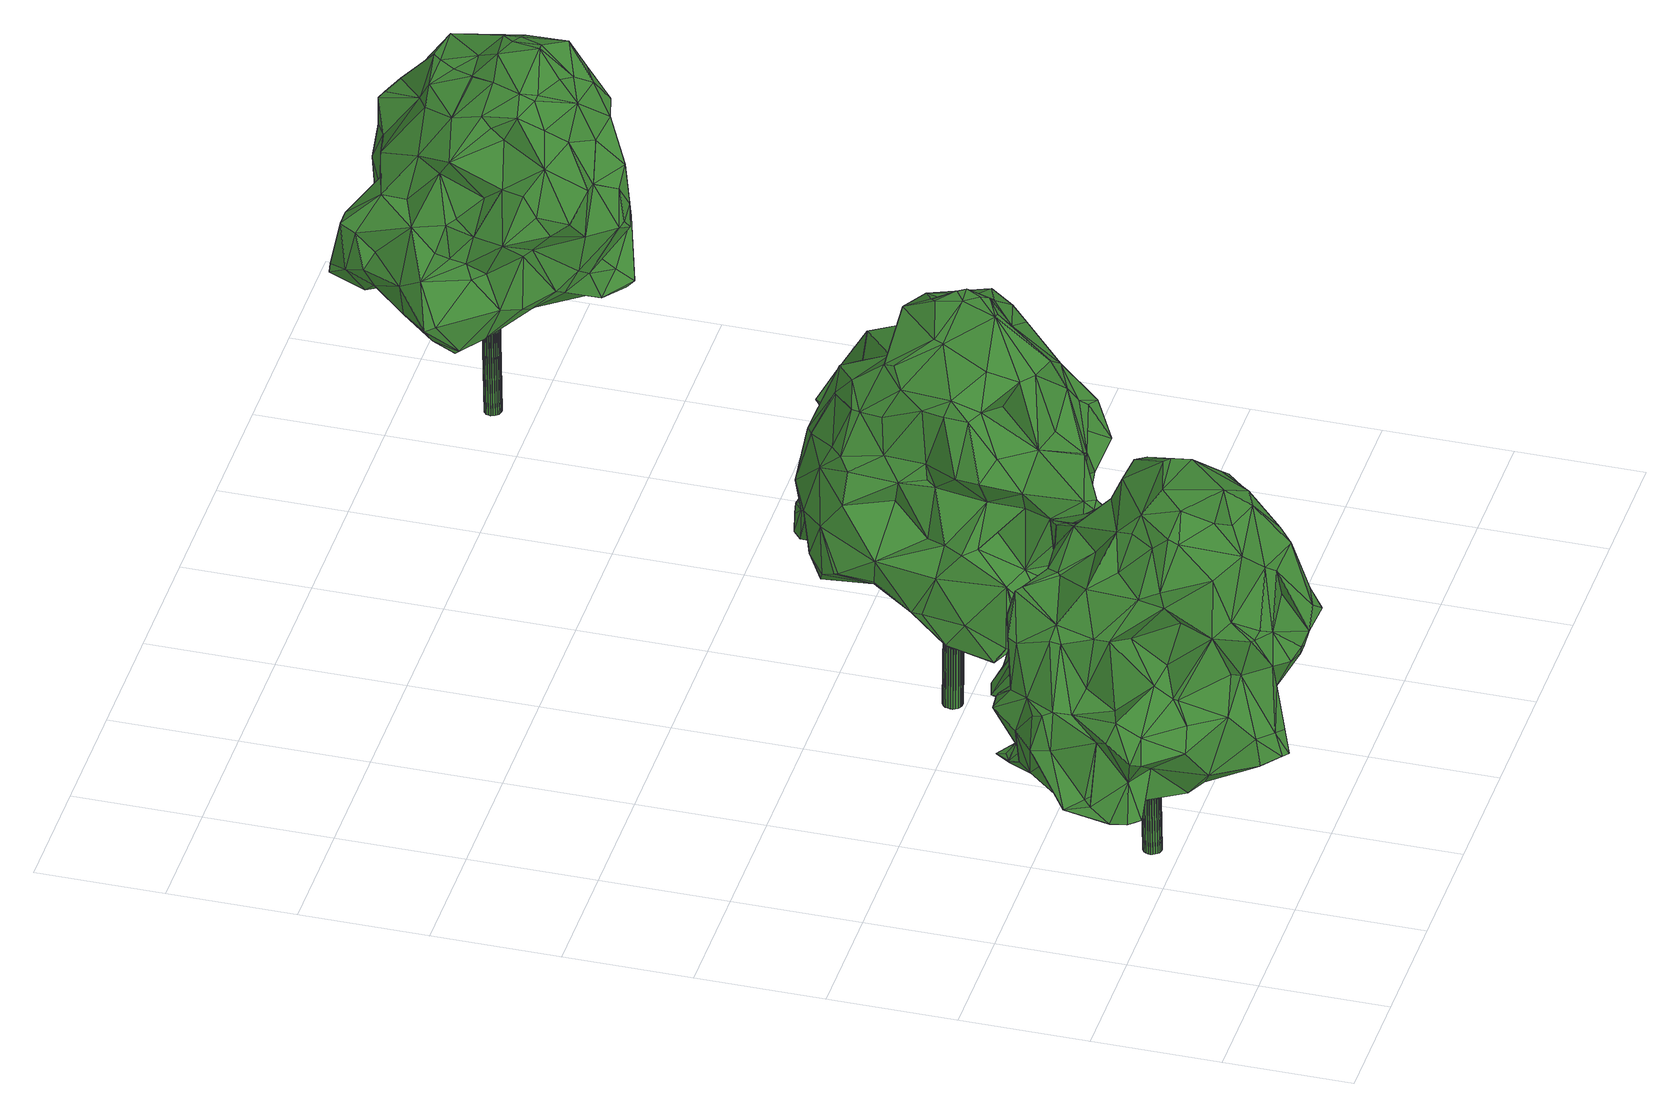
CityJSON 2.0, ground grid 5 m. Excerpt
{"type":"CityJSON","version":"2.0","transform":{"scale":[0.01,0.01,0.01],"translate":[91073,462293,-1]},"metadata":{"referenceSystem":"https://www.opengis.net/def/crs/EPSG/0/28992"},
"CityObjects":{
"tree1":{"type":"SolitaryVegetationObject","attributes":{"gtid":135,"crown_width_m":11.99,"crown_median_z":8.88,"trunk_H_m":8.86,"trunk_DBH_m":0.708,"trunk_radius_m":0.354,"trunk_base_height_m":0.02,"original_gtid":"139"},"geometry":[{"type":"Solid","lod":"3","boundaries":[[[[0,1,2]],[[0,2,3]],[[4,5,6]],[[7,8,9]],[[10,11,9]],[[12,13,14]],[[15,16,17]],[[18,19,20]],[[21,4,22]],[[23,24,25]],[[23,25,26]],[[27,0,28]],[[29,30,31]],[[7,9,11]],[[26,32,23]],[[33,34,35]],[[36,37,38]],[[36,38,17]],[[12,39,13]],[[40,41,42]],[[43,44,45]],[[46,47,48]],[[49,47,46]],[[50,51,52]],[[53,54,55]],[[56,57,58]],[[8,7,59]],[[60,61,62]],[[63,64,26]],[[32,26,64]],[[32,64,31]],[[65,66,67]],[[68,66,65]],[[69,37,41]],[[27,70,1]],[[0,27,1]],[[71,54,72]],[[73,74,75]],[[76,77,78]],[[79,80,81]],[[82,80,79]],[[56,83,84]],[[85,86,87]],[[85,88,86]],[[89,90,91]],[[56,84,92]],[[92,84,93]],[[7,11,10]],[[94,95,24]],[[96,71,97]],[[98,99,100]],[[98,100,101]],[[3,102,0]],[[103,104,105]],[[106,91,107]],[[108,109,110]],[[111,53,99]],[[112,22,6]],[[107,113,106]],[[9,8,114]],[[115,116,117]],[[32,31,30]],[[32,30,23]],[[118,33,119]],[[120,121,0]],[[53,111,54]],[[117,122,123]],[[124,123,122]],[[125,126,127]],[[128,129,130]],[[45,19,18]],[[55,131,132]],[[133,55,132]],[[52,51,134]],[[135,136,63]],[[137,138,139]],[[137,139,56]],[[114,8,140]],[[141,83,56]],[[56,58,141]],[[120,112,6]],[[121,120,6]],[[142,119,143]],[[42,37,36]],[[81,142,143]],[[75,144,145]],[[88,146,93]],[[147,148,149]],[[24,95,25]],[[150,151,152]],[[54,111,99]],[[153,154,155]],[[124,156,123]],[[117,123,156]],[[42,36,40]],[[75,157,73]],[[158,159,160]],[[161,162,79]],[[119,142,118]],[[163,61,60]],[[164,165,166]],[[167,134,40]],[[75,145,157]],[[168,169,170]],[[171,69,50]],[[114,172,173]],[[147,95,174]],[[112,175,176]],[[23,144,24]],[[177,103,178]],[[9,114,173]],[[119,33,35]],[[179,162,180]],[[127,131,125]],[[181,24,144]],[[74,182,183]],[[184,185,186]],[[42,41,37]],[[115,187,116]],[[84,83,188]],[[189,39,190]],[[3,2,191]],[[192,174,94]],[[147,193,194]],[[174,193,147]],[[82,195,167]],[[174,95,94]],[[196,197,198]],[[199,196,198]],[[200,201,202]],[[15,17,203]],[[179,79,162]],[[204,100,99]],[[205,100,204]],[[167,206,82]],[[152,194,44]],[[149,95,147]],[[207,89,101]],[[43,208,44]],[[37,109,38]],[[96,92,209]],[[210,211,212]],[[210,212,168]],[[24,213,94]],[[181,213,24]],[[110,214,215]],[[14,216,164]],[[14,13,216]],[[217,192,212]],[[99,72,54]],[[71,72,97]],[[218,98,101]],[[219,156,220]],[[52,171,50]],[[149,25,95]],[[21,184,4]],[[140,221,114]],[[114,221,172]],[[128,222,223]],[[224,223,222]],[[132,225,226]],[[5,226,225]],[[227,228,229]],[[227,229,230]],[[211,217,212]],[[228,227,5]],[[56,92,137]],[[231,232,109]],[[156,185,220]],[[218,89,233]],[[97,72,234]],[[45,18,43]],[[43,18,235]],[[236,121,237]],[[160,136,238]],[[56,139,57]],[[239,104,177]],[[194,240,44]],[[167,241,242]],[[74,213,181]],[[52,134,242]],[[150,148,147]],[[150,243,148]],[[49,30,244]],[[94,183,192]],[[29,244,30]],[[120,187,112]],[[230,229,245]],[[246,247,243]],[[214,110,86]],[[214,86,88]],[[12,248,241]],[[30,145,144]],[[30,144,23]],[[115,249,187]],[[143,250,81]],[[235,178,66]],[[44,240,251]],[[170,182,232]],[[231,109,69]],[[207,185,156]],[[209,92,146]],[[219,220,252]],[[51,41,40]],[[152,223,150]],[[16,80,17]],[[49,145,30]],[[220,253,252]],[[141,118,83]],[[185,254,255]],[[143,79,250]],[[27,196,70]],[[127,132,131]],[[54,71,153]],[[16,188,83]],[[51,50,41]],[[69,41,50]],[[256,126,125]],[[103,177,104]],[[257,155,125]],[[153,155,257]],[[183,168,212]],[[89,156,124]],[[89,207,156]],[[210,168,211]],[[169,183,182]],[[219,252,175]],[[245,229,228]],[[124,201,200]],[[93,188,15]],[[33,118,141]],[[258,259,201]],[[224,260,163]],[[61,163,260]],[[258,124,180]],[[258,201,124]],[[165,164,191]],[[67,165,191]],[[85,87,261]],[[223,243,150]],[[71,154,153]],[[227,236,237]],[[12,241,262]],[[239,263,264]],[[232,110,109]],[[40,36,206]],[[206,36,82]],[[17,80,36]],[[67,166,165]],[[68,65,129]],[[82,79,195]],[[4,186,132]],[[177,20,265]],[[22,4,6]],[[241,195,262]],[[79,81,250]],[[266,267,263]],[[194,193,240]],[[183,169,168]],[[192,240,193]],[[267,266,211]],[[125,268,29]],[[155,268,125]],[[251,217,211]],[[101,89,218]],[[269,270,259]],[[259,270,271]],[[215,214,203]],[[143,119,79]],[[140,272,273]],[[93,84,188]],[[39,262,190]],[[190,262,179]],[[195,179,262]],[[44,274,45]],[[103,166,67]],[[75,74,181]],[[94,74,183]],[[275,189,122]],[[39,189,275]],[[39,275,122]],[[168,170,231]],[[87,86,110]],[[239,265,274]],[[239,177,265]],[[239,251,211]],[[239,211,266]],[[197,236,227]],[[52,242,104]],[[39,216,13]],[[93,146,92]],[[77,164,166]],[[71,48,154]],[[157,145,49]],[[157,49,46]],[[157,261,73]],[[192,193,174]],[[197,227,173]],[[10,132,7]],[[7,132,127]],[[198,173,276]],[[172,276,173]],[[173,227,9]],[[10,9,227]],[[8,59,140]],[[152,68,223]],[[129,128,68]],[[223,68,128]],[[267,277,263]],[[168,267,211]],[[278,164,76]],[[61,260,135]],[[63,61,135]],[[161,79,119]],[[149,148,60]],[[175,112,187]],[[249,175,187]],[[131,55,257]],[[110,73,261]],[[217,251,240]],[[217,240,192]],[[199,198,279]],[[199,279,196]],[[87,110,261]],[[70,279,1]],[[196,279,70]],[[183,212,192]],[[142,83,118]],[[256,159,158]],[[280,96,209]],[[281,280,209]],[[74,73,182]],[[179,195,79]],[[46,48,280]],[[46,280,281]],[[130,279,198]],[[85,261,281]],[[167,40,206]],[[92,96,137]],[[96,97,137]],[[96,280,71]],[[48,71,280]],[[218,233,98]],[[282,136,159]],[[64,136,282]],[[238,136,135]],[[45,274,19]],[[127,126,7]],[[158,7,126]],[[161,119,283]],[[239,274,251]],[[251,274,44]],[[31,282,29]],[[125,29,282]],[[31,64,282]],[[158,160,59]],[[37,69,109]],[[175,249,219]],[[163,247,224]],[[224,247,246]],[[152,151,194]],[[220,185,184]],[[253,220,184]],[[207,254,185]],[[207,101,254]],[[234,98,233]],[[259,271,202]],[[284,202,271]],[[4,184,186]],[[284,271,233]],[[0,102,120]],[[159,136,160]],[[233,271,234]],[[58,57,141]],[[124,200,90]],[[89,106,285]],[[48,268,154]],[[155,154,268]],[[29,268,48]],[[256,125,282]],[[234,271,286]],[[226,5,4]],[[132,226,4]],[[25,62,26]],[[10,227,287]],[[264,263,277]],[[231,170,232]],[[72,98,234]],[[157,46,261]],[[122,288,39]],[[122,117,288]],[[106,89,91]],[[116,120,102]],[[89,124,90]],[[108,38,109]],[[244,29,47]],[[104,264,52]],[[128,130,222]],[[55,205,53]],[[137,97,234]],[[137,234,138]],[[278,14,164]],[[133,205,55]],[[255,205,133]],[[124,289,180]],[[104,239,264]],[[254,205,255]],[[76,78,290]],[[78,77,103]],[[281,261,46]],[[51,40,134]],[[54,153,55]],[[257,55,153]],[[257,125,131]],[[6,237,121]],[[216,291,164]],[[117,291,216]],[[243,247,148]],[[15,214,88]],[[203,214,15]],[[267,168,277]],[[231,277,168]],[[222,130,276]],[[222,276,172]],[[107,91,90]],[[5,227,237]],[[5,237,6]],[[221,222,172]],[[135,272,160]],[[160,238,135]],[[266,263,239]],[[248,105,104]],[[278,248,14]],[[242,248,104]],[[219,249,115]],[[68,152,208]],[[116,187,120]],[[152,44,208]],[[88,93,15]],[[270,139,138]],[[81,80,83]],[[190,179,180]],[[16,15,188]],[[205,99,53]],[[205,204,99]],[[12,262,39]],[[164,77,76]],[[112,176,22]],[[16,83,80]],[[81,83,142]],[[19,265,20]],[[14,248,12]],[[234,286,138]],[[138,286,270]],[[231,264,277]],[[69,264,231]],[[171,264,69]],[[52,264,171]],[[270,286,271]],[[245,228,225]],[[107,90,200]],[[252,253,176]],[[252,176,175]],[[235,208,43]],[[68,208,235]],[[33,139,270]],[[22,176,21]],[[292,260,224]],[[132,230,245]],[[130,129,279]],[[150,147,194]],[[150,194,151]],[[77,166,103]],[[242,241,248]],[[282,159,256]],[[65,279,129]],[[65,1,279]],[[1,65,2]],[[181,144,75]],[[191,164,291]],[[289,124,122]],[[122,189,289]],[[48,47,29]],[[19,274,265]],[[35,283,119]],[[161,283,35]],[[241,167,195]],[[232,182,110]],[[73,110,182]],[[169,182,170]],[[281,209,146]],[[10,287,132]],[[17,38,203]],[[36,80,82]],[[281,146,88]],[[59,272,140]],[[160,272,59]],[[116,291,117]],[[102,291,116]],[[191,291,3]],[[102,3,291]],[[272,135,292]],[[198,276,130]],[[99,98,72]],[[0,121,28]],[[236,28,121]],[[196,27,197]],[[197,28,236]],[[27,28,197]],[[198,197,173]],[[178,18,20]],[[235,18,178]],[[20,177,178]],[[103,67,178]],[[270,34,33]],[[65,293,2]],[[156,115,117]],[[219,115,156]],[[189,180,289]],[[178,67,66]],[[235,66,68]],[[107,200,113]],[[228,5,225]],[[108,110,215]],[[259,202,201]],[[284,113,202]],[[113,200,202]],[[233,89,284]],[[215,38,108]],[[215,203,38]],[[285,106,113]],[[132,245,225]],[[244,47,49]],[[285,113,89]],[[89,113,284]],[[255,186,185]],[[269,259,34]],[[269,34,270]],[[139,33,57]],[[272,292,273]],[[258,34,259]],[[35,34,258]],[[133,132,186]],[[255,133,186]],[[26,62,63]],[[61,63,62]],[[25,149,62]],[[60,62,149]],[[148,247,60]],[[163,60,247]],[[76,290,278]],[[59,7,158]],[[205,254,100]],[[101,100,254]],[[189,190,180]],[[67,191,293]],[[67,293,65]],[[224,222,221]],[[132,287,230]],[[230,287,227]],[[167,242,134]],[[256,158,126]],[[64,63,136]],[[103,105,290]],[[290,78,103]],[[278,105,248]],[[290,105,278]],[[74,94,213]],[[39,288,216]],[[117,216,288]],[[184,176,253]],[[21,176,184]],[[85,281,88]],[[246,243,223]],[[223,224,246]],[[260,292,135]],[[258,161,35]],[[140,273,221]],[[180,162,258]],[[161,258,162]],[[292,224,273]],[[224,221,273]],[[2,293,191]],[[141,57,33]],[[294,295,296]],[[294,296,297]],[[297,296,298]],[[297,298,299]],[[296,295,300]],[[296,300,298]],[[298,300,301]],[[298,301,299]],[[300,295,302]],[[300,302,301]],[[301,302,303]],[[301,303,299]],[[302,295,304]],[[302,304,303]],[[303,304,305]],[[303,305,299]],[[304,295,306]],[[304,306,305]],[[305,306,307]],[[305,307,299]],[[306,295,308]],[[306,308,307]],[[307,308,309]],[[307,309,299]],[[308,295,310]],[[308,310,309]],[[309,310,311]],[[309,311,299]],[[310,295,312]],[[310,312,311]],[[311,312,313]],[[311,313,299]],[[312,295,314]],[[312,314,313]],[[313,314,315]],[[313,315,299]],[[314,295,316]],[[314,316,315]],[[315,316,317]],[[315,317,299]],[[316,295,318]],[[316,318,317]],[[317,318,319]],[[317,319,299]],[[318,295,320]],[[318,320,319]],[[319,320,321]],[[319,321,299]],[[320,295,322]],[[320,322,321]],[[321,322,323]],[[321,323,299]],[[322,295,324]],[[322,324,323]],[[323,324,325]],[[323,325,299]],[[324,295,326]],[[324,326,325]],[[325,326,327]],[[325,327,299]],[[326,295,328]],[[326,328,327]],[[327,328,329]],[[327,329,299]],[[328,295,330]],[[328,330,329]],[[329,330,331]],[[329,331,299]],[[330,295,332]],[[330,332,331]],[[331,332,333]],[[331,333,299]],[[332,295,334]],[[332,334,333]],[[333,334,335]],[[333,335,299]],[[334,295,336]],[[334,336,335]],[[335,336,337]],[[335,337,299]],[[336,295,338]],[[336,338,337]],[[337,338,339]],[[337,339,299]],[[338,295,340]],[[338,340,339]],[[339,340,341]],[[339,341,299]],[[340,295,342]],[[340,342,341]],[[341,342,343]],[[341,343,299]],[[342,295,294]],[[342,294,343]],[[343,294,297]],[[343,297,299]]]]}]},
"tree2":{"type":"SolitaryVegetationObject","attributes":{"gtid":136,"crown_width_m":12.19,"crown_median_z":9.59,"trunk_H_m":9.62,"trunk_DBH_m":0.764,"trunk_radius_m":0.382,"trunk_base_height_m":-0.03,"original_gtid":"140"},"geometry":[{"type":"Solid","lod":"3","boundaries":[[[[344,345,346]],[[347,348,349]],[[350,351,352]],[[353,354,355]],[[356,354,353]],[[357,358,359]],[[360,361,362]],[[363,364,365]],[[366,367,368]],[[358,369,370]],[[371,372,373]],[[374,375,376]],[[377,378,379]],[[380,379,378]],[[381,382,383]],[[384,385,386]],[[344,387,388]],[[344,389,387]],[[390,391,375]],[[392,393,394]],[[395,393,392]],[[396,397,398]],[[399,347,400]],[[401,402,403]],[[404,405,406]],[[407,359,408]],[[407,357,359]],[[409,410,408]],[[411,359,412]],[[413,404,414]],[[415,414,404]],[[416,417,386]],[[418,419,420]],[[418,420,421]],[[422,423,424]],[[425,360,426]],[[359,411,408]],[[427,428,429]],[[426,360,362]],[[427,430,428]],[[431,370,371]],[[384,386,417]],[[432,376,433]],[[434,435,436]],[[408,411,409]],[[363,437,438]],[[439,440,441]],[[439,442,440]],[[390,344,388]],[[374,376,432]],[[443,444,445]],[[413,405,404]],[[446,436,447]],[[446,447,448]],[[425,381,383]],[[449,450,451]],[[392,452,384]],[[453,454,455]],[[348,403,456]],[[457,454,458]],[[459,460,435]],[[405,413,461]],[[462,463,464]],[[465,466,467]],[[362,465,467]],[[401,403,348]],[[399,468,347]],[[347,349,400]],[[469,418,421]],[[470,435,460]],[[471,443,445]],[[471,445,442]],[[454,431,458]],[[358,357,369]],[[472,473,474]],[[475,435,476]],[[477,405,461]],[[368,478,479]],[[480,481,482]],[[483,398,397]],[[484,485,440]],[[415,486,414]],[[437,487,488]],[[346,389,344]],[[364,489,490]],[[364,490,491]],[[371,406,431]],[[407,408,410]],[[492,493,494]],[[402,401,495]],[[456,349,348]],[[376,388,387]],[[496,388,376]],[[497,479,450]],[[383,498,360]],[[357,407,368]],[[499,500,460]],[[394,452,392]],[[361,501,502]],[[503,504,351]],[[505,425,426]],[[383,360,425]],[[475,429,506]],[[423,507,508]],[[492,509,486]],[[437,488,380]],[[387,510,376]],[[479,478,451]],[[426,362,467]],[[509,414,486]],[[428,506,429]],[[473,389,356]],[[445,484,442]],[[367,511,512]],[[366,511,367]],[[513,514,515]],[[516,515,514]],[[517,512,511]],[[517,518,512]],[[519,520,521]],[[519,421,520]],[[507,470,500]],[[470,460,500]],[[503,522,523]],[[503,523,460]],[[460,523,499]],[[401,366,495]],[[384,452,385]],[[348,524,401]],[[393,401,394]],[[521,516,519]],[[525,382,381]],[[413,414,483]],[[480,505,481]],[[491,526,487]],[[362,488,487]],[[361,488,362]],[[449,527,450]],[[452,364,363]],[[454,457,455]],[[528,529,465]],[[530,531,448]],[[386,378,416]],[[379,380,502]],[[501,520,532]],[[510,533,534]],[[400,535,399]],[[468,348,347]],[[509,492,536]],[[372,371,370]],[[402,456,403]],[[469,537,418]],[[538,431,454]],[[528,465,539]],[[393,517,511]],[[350,522,351]],[[351,522,503]],[[519,540,541]],[[525,513,521]],[[439,345,471]],[[360,498,542]],[[376,391,496]],[[375,391,376]],[[463,543,464]],[[475,459,435]],[[390,388,391]],[[496,391,388]],[[517,430,544]],[[360,501,361]],[[542,501,360]],[[373,404,406]],[[371,373,406]],[[475,434,545]],[[475,476,434]],[[475,545,429]],[[504,546,547]],[[430,427,544]],[[359,358,548]],[[368,407,549]],[[410,549,407]],[[480,550,551]],[[375,374,552]],[[553,547,475]],[[504,547,553]],[[554,474,353]],[[387,389,473]],[[535,555,399]],[[455,457,556]],[[557,556,457]],[[461,413,483]],[[370,493,372]],[[489,524,468]],[[364,524,489]],[[383,382,498]],[[395,517,393]],[[348,468,524]],[[394,401,524]],[[394,524,452]],[[364,452,524]],[[558,559,457]],[[425,560,381]],[[396,448,531]],[[501,379,502]],[[421,420,520]],[[553,475,506]],[[553,506,430]],[[561,514,513]],[[561,562,514]],[[375,563,390]],[[395,392,517]],[[392,564,517]],[[402,495,549]],[[366,549,495]],[[462,432,481]],[[499,469,508]],[[565,351,504]],[[505,467,481]],[[481,467,462]],[[344,390,563]],[[566,565,504]],[[428,430,506]],[[420,419,567]],[[527,536,450]],[[510,387,533]],[[466,445,444]],[[359,548,412]],[[458,558,457]],[[494,493,369]],[[370,369,493]],[[431,558,458]],[[472,387,473]],[[538,548,370]],[[412,548,538]],[[562,568,397]],[[507,500,499]],[[373,372,493]],[[541,569,519]],[[404,486,415]],[[510,550,376]],[[497,536,492]],[[405,431,406]],[[405,558,431]],[[467,444,443]],[[355,354,570]],[[356,570,354]],[[571,470,507]],[[475,547,572]],[[442,484,440]],[[382,573,542]],[[567,352,574]],[[522,499,523]],[[522,350,499]],[[554,575,474]],[[528,526,529]],[[514,397,576]],[[562,397,514]],[[507,499,508]],[[482,550,480]],[[461,353,355]],[[445,577,578]],[[559,558,405]],[[392,384,564]],[[567,419,352]],[[350,352,419]],[[452,363,385]],[[579,580,578]],[[466,444,467]],[[381,560,525]],[[361,380,488]],[[361,502,380]],[[370,548,358]],[[492,494,497]],[[520,382,521]],[[455,485,581]],[[346,345,582]],[[442,439,471]],[[479,451,450]],[[545,434,446]],[[434,436,446]],[[483,568,461]],[[503,460,459]],[[566,583,565]],[[416,565,583]],[[584,536,527]],[[517,544,518]],[[554,568,472]],[[367,585,478]],[[574,420,567]],[[416,378,377]],[[586,545,446]],[[586,446,448]],[[546,572,547]],[[378,587,380]],[[584,509,536]],[[437,491,487]],[[544,585,518]],[[585,544,588]],[[538,370,431]],[[432,433,481]],[[505,426,467]],[[589,583,553]],[[367,512,518]],[[471,463,443]],[[590,578,577]],[[561,513,534]],[[374,591,552]],[[366,368,549]],[[561,387,472]],[[570,356,346]],[[592,369,357]],[[453,412,538]],[[453,538,454]],[[589,417,416]],[[564,417,589]],[[396,531,397]],[[402,593,456]],[[352,351,574]],[[397,594,540]],[[397,540,576]],[[594,469,541]],[[532,574,351]],[[595,532,351]],[[494,369,592]],[[382,542,498]],[[532,595,377]],[[447,470,571]],[[416,595,565]],[[532,377,501]],[[377,379,501]],[[595,351,565]],[[376,550,433]],[[482,433,550]],[[410,593,549]],[[402,549,593]],[[582,441,440]],[[463,462,443]],[[464,471,591]],[[464,591,462]],[[482,481,433]],[[467,443,462]],[[364,491,365]],[[493,492,486]],[[493,486,373]],[[471,345,552]],[[491,490,596]],[[491,596,526]],[[561,534,533]],[[445,580,484]],[[484,580,579]],[[578,580,445]],[[375,552,563]],[[449,451,585]],[[478,585,451]],[[559,355,346]],[[521,382,525]],[[471,464,543]],[[463,471,543]],[[450,536,497]],[[517,589,430]],[[461,355,477]],[[472,575,554]],[[483,397,568]],[[554,353,568]],[[356,353,474]],[[356,474,473]],[[513,525,551]],[[595,416,377]],[[480,560,505]],[[425,505,560]],[[419,418,537]],[[483,414,398]],[[509,584,398]],[[448,584,586]],[[527,586,584]],[[497,592,479]],[[542,573,501]],[[520,501,573]],[[357,368,592]],[[479,592,368]],[[597,586,527]],[[597,527,585]],[[597,585,586]],[[472,568,562]],[[561,472,562]],[[355,570,346]],[[353,461,568]],[[398,414,509]],[[535,598,581]],[[581,598,455]],[[453,455,598]],[[599,453,598]],[[599,598,535]],[[581,600,555]],[[581,555,535]],[[588,544,427]],[[579,578,600]],[[579,600,484]],[[589,416,583]],[[430,589,553]],[[517,564,589]],[[601,596,490]],[[601,590,596]],[[497,494,592]],[[382,520,573]],[[586,588,545]],[[585,588,586]],[[527,449,585]],[[455,556,485]],[[367,518,585]],[[393,511,401]],[[401,511,366]],[[432,591,374]],[[471,552,591]],[[530,448,571]],[[489,468,490]],[[399,490,468]],[[601,490,399]],[[422,424,594]],[[448,396,584]],[[398,584,396]],[[432,462,591]],[[590,601,578]],[[600,578,601]],[[417,564,384]],[[470,436,435]],[[530,571,423]],[[507,423,571]],[[476,435,434]],[[487,526,539]],[[487,539,362]],[[600,581,485]],[[600,485,484]],[[590,466,529]],[[362,539,465]],[[521,515,516]],[[513,515,521]],[[516,540,519]],[[448,447,571]],[[588,429,545]],[[588,427,429]],[[363,365,437]],[[559,557,457]],[[582,439,441]],[[453,599,412]],[[412,599,411]],[[563,345,344]],[[409,599,535]],[[411,599,409]],[[535,602,409]],[[603,602,535]],[[349,602,400]],[[603,400,602]],[[456,602,349]],[[593,409,602]],[[593,602,456]],[[445,466,577]],[[590,577,466]],[[465,529,466]],[[504,572,546]],[[534,513,551]],[[534,551,510]],[[520,420,604]],[[574,604,420]],[[525,560,551]],[[510,551,550]],[[409,593,410]],[[566,504,583]],[[583,504,553]],[[603,535,400]],[[422,530,423]],[[520,604,532]],[[531,530,422]],[[397,531,422]],[[532,604,574]],[[480,551,560]],[[528,539,526]],[[459,572,503]],[[459,475,572]],[[423,508,469]],[[582,557,346]],[[559,346,557]],[[346,356,389]],[[575,472,474]],[[541,540,594]],[[397,422,594]],[[516,514,540]],[[514,576,540]],[[596,529,526]],[[596,590,529]],[[378,438,587]],[[594,424,469]],[[423,469,424]],[[385,363,438]],[[385,438,386]],[[399,555,601]],[[378,386,438]],[[587,438,380]],[[437,380,438]],[[600,601,555]],[[404,373,486]],[[447,436,470]],[[559,405,355]],[[477,355,405]],[[561,533,387]],[[541,469,569]],[[440,556,582]],[[519,569,421]],[[421,569,469]],[[504,503,572]],[[367,478,368]],[[485,556,440]],[[552,345,563]],[[582,345,439]],[[557,582,556]],[[437,365,491]],[[499,537,469]],[[350,537,499]],[[419,537,350]],[[605,606,607]],[[605,607,608]],[[608,607,609]],[[608,609,610]],[[607,606,611]],[[607,611,609]],[[609,611,612]],[[609,612,610]],[[611,606,613]],[[611,613,612]],[[612,613,614]],[[612,614,610]],[[613,606,615]],[[613,615,614]],[[614,615,616]],[[614,616,610]],[[615,606,617]],[[615,617,616]],[[616,617,618]],[[616,618,610]],[[617,606,619]],[[617,619,618]],[[618,619,620]],[[618,620,610]],[[619,606,621]],[[619,621,620]],[[620,621,622]],[[620,622,610]],[[621,606,623]],[[621,623,622]],[[622,623,624]],[[622,624,610]],[[623,606,625]],[[623,625,624]],[[624,625,626]],[[624,626,610]],[[625,606,627]],[[625,627,626]],[[626,627,628]],[[626,628,610]],[[627,606,629]],[[627,629,628]],[[628,629,630]],[[628,630,610]],[[629,606,631]],[[629,631,630]],[[630,631,632]],[[630,632,610]],[[631,606,633]],[[631,633,632]],[[632,633,634]],[[632,634,610]],[[633,606,635]],[[633,635,634]],[[634,635,636]],[[634,636,610]],[[635,606,637]],[[635,637,636]],[[636,637,638]],[[636,638,610]],[[637,606,639]],[[637,639,638]],[[638,639,640]],[[638,640,610]],[[639,606,641]],[[639,641,640]],[[640,641,642]],[[640,642,610]],[[641,606,643]],[[641,643,642]],[[642,643,644]],[[642,644,610]],[[643,606,645]],[[643,645,644]],[[644,645,646]],[[644,646,610]],[[645,606,647]],[[645,647,646]],[[646,647,648]],[[646,648,610]],[[647,606,649]],[[647,649,648]],[[648,649,650]],[[648,650,610]],[[649,606,651]],[[649,651,650]],[[650,651,652]],[[650,652,610]],[[651,606,653]],[[651,653,652]],[[652,653,654]],[[652,654,610]],[[653,606,605]],[[653,605,654]],[[654,605,608]],[[654,608,610]]]]}]},
"tree3":{"type":"SolitaryVegetationObject","attributes":{"gtid":137,"crown_width_m":10.87,"crown_median_z":9.66,"trunk_H_m":9.44,"trunk_DBH_m":0.665,"trunk_radius_m":0.332,"trunk_base_height_m":0.22,"original_gtid":"141"},"geometry":[{"type":"Solid","lod":"3","boundaries":[[[[655,656,657]],[[658,659,660]],[[661,662,663]],[[664,665,666]],[[667,668,669]],[[670,671,672]],[[673,674,675]],[[676,677,678]],[[679,680,681]],[[682,683,684]],[[657,685,655]],[[686,687,688]],[[689,690,660]],[[676,678,691]],[[692,693,694]],[[695,696,697]],[[696,698,699]],[[700,697,696]],[[700,696,699]],[[701,702,703]],[[668,704,665]],[[705,706,707]],[[708,709,710]],[[711,712,713]],[[714,693,715]],[[716,717,686]],[[718,719,720]],[[721,688,687]],[[722,723,724]],[[725,726,727]],[[695,698,696]],[[728,698,695]],[[729,662,661]],[[730,679,731]],[[730,731,732]],[[675,674,711]],[[686,688,733]],[[686,733,716]],[[682,726,683]],[[734,735,736]],[[685,737,738]],[[739,740,684]],[[739,741,740]],[[742,743,744]],[[745,746,747]],[[738,739,684]],[[739,738,741]],[[748,749,750]],[[748,721,749]],[[737,741,738]],[[720,719,727]],[[751,752,753]],[[754,755,756]],[[738,684,757]],[[727,679,720]],[[681,758,679]],[[759,688,748]],[[721,748,688]],[[728,760,761]],[[746,761,762]],[[760,762,761]],[[763,764,765]],[[766,767,768]],[[769,744,770]],[[742,744,769]],[[700,771,772]],[[667,704,668]],[[725,717,773]],[[774,751,775]],[[759,774,775]],[[716,773,717]],[[757,776,777]],[[778,779,780]],[[686,717,718]],[[657,781,782]],[[727,682,680]],[[783,754,773]],[[753,784,714]],[[747,785,786]],[[783,787,754]],[[665,669,668]],[[788,789,790]],[[791,792,793]],[[699,782,700]],[[733,688,759]],[[794,795,796]],[[657,737,685]],[[704,666,665]],[[728,761,797]],[[665,798,669]],[[777,799,800]],[[775,751,715]],[[799,777,776]],[[801,732,731]],[[802,803,804]],[[802,804,805]],[[727,719,725]],[[687,730,721]],[[677,721,730]],[[806,664,666]],[[780,807,778]],[[793,808,791]],[[769,809,810]],[[724,811,772]],[[812,784,813]],[[731,679,758]],[[814,815,816]],[[711,795,794]],[[734,758,763]],[[705,707,817]],[[673,817,707]],[[673,675,817]],[[818,819,820]],[[697,700,772]],[[770,821,769]],[[809,769,821]],[[770,805,821]],[[817,821,805]],[[720,822,718]],[[815,823,824]],[[773,754,725]],[[825,784,812]],[[701,703,742]],[[804,826,706]],[[814,823,815]],[[674,673,814]],[[708,710,827]],[[828,709,829]],[[725,754,726]],[[773,716,783]],[[786,785,830]],[[831,659,832]],[[833,709,834]],[[707,814,673]],[[835,706,836]],[[815,837,834]],[[833,834,837]],[[838,836,839]],[[840,837,815]],[[839,841,724]],[[765,764,740]],[[840,842,837]],[[810,752,843]],[[707,823,814]],[[827,710,842]],[[833,842,710]],[[690,658,660]],[[829,658,690]],[[833,837,842]],[[793,844,678]],[[711,674,663]],[[674,814,663]],[[845,846,831]],[[799,776,847]],[[726,799,847]],[[706,835,823]],[[706,823,707]],[[724,723,838]],[[839,724,838]],[[785,819,767]],[[801,808,732]],[[728,695,811]],[[728,811,760]],[[835,824,823]],[[690,828,829]],[[848,849,850]],[[842,840,851]],[[700,782,781]],[[806,703,664]],[[852,666,704]],[[782,848,853]],[[743,854,855]],[[806,854,743]],[[856,854,806]],[[830,854,790]],[[856,790,854]],[[682,727,726]],[[746,745,850]],[[857,850,745]],[[717,725,719]],[[717,719,718]],[[858,670,859]],[[763,758,764]],[[681,764,758]],[[748,669,860]],[[748,860,774]],[[796,795,825]],[[784,694,693]],[[814,816,663]],[[781,656,771]],[[657,656,781]],[[784,693,714]],[[762,841,861]],[[722,772,827]],[[839,861,841]],[[861,818,762]],[[856,788,790]],[[861,862,818]],[[862,768,818]],[[815,863,840]],[[864,865,853]],[[853,657,782]],[[727,680,679]],[[669,750,667]],[[671,655,672]],[[865,736,853]],[[852,678,844]],[[671,656,655]],[[829,858,658]],[[866,736,865]],[[756,799,754]],[[827,772,671]],[[757,867,738]],[[776,757,684]],[[867,868,738]],[[776,684,683]],[[775,692,869]],[[868,655,685]],[[671,670,827]],[[708,827,670]],[[850,849,698]],[[722,724,772]],[[702,701,779]],[[786,830,790]],[[765,870,657]],[[738,868,685]],[[857,866,871]],[[843,752,779]],[[692,845,787]],[[872,732,808]],[[806,788,856]],[[789,788,806]],[[813,810,809]],[[771,873,671]],[[671,772,771]],[[782,849,848]],[[699,849,782]],[[753,714,751]],[[874,826,803]],[[804,803,826]],[[704,691,852]],[[871,866,865]],[[733,869,716]],[[812,813,809]],[[868,867,672]],[[805,770,802]],[[741,737,870]],[[741,870,740]],[[870,765,740]],[[875,876,660]],[[799,832,659]],[[687,679,730]],[[877,846,845]],[[660,846,877]],[[658,858,777]],[[692,715,693]],[[775,715,692]],[[831,832,845]],[[825,876,875]],[[753,813,784]],[[867,757,777]],[[694,877,692]],[[878,879,828]],[[746,797,761]],[[877,845,692]],[[703,743,742]],[[858,829,709]],[[791,866,857]],[[765,657,853]],[[847,776,683]],[[847,683,726]],[[748,750,669]],[[880,771,656]],[[657,870,737]],[[836,838,835]],[[835,723,824]],[[803,802,855]],[[838,723,835]],[[697,772,811]],[[697,811,695]],[[875,660,877]],[[801,731,758]],[[663,795,711]],[[860,798,881]],[[702,779,778]],[[740,680,682]],[[765,882,734]],[[749,691,750]],[[774,759,748]],[[854,883,855]],[[754,799,726]],[[722,827,851]],[[855,883,874]],[[855,874,803]],[[670,858,709]],[[670,709,708]],[[884,716,869]],[[884,869,692]],[[691,678,852]],[[878,828,661]],[[884,692,787]],[[884,787,783]],[[784,877,694]],[[866,808,885]],[[789,806,666]],[[734,736,758]],[[743,703,806]],[[849,699,698]],[[853,848,864]],[[740,682,684]],[[784,875,877]],[[771,700,781]],[[775,869,759]],[[733,759,869]],[[690,661,828]],[[690,729,661]],[[866,801,736]],[[747,820,785]],[[801,866,885]],[[846,659,831]],[[846,660,659]],[[723,722,840]],[[735,853,736]],[[868,672,655]],[[774,860,780]],[[780,860,807]],[[813,752,810]],[[753,752,813]],[[815,879,816]],[[815,834,879]],[[882,735,734]],[[672,867,859]],[[764,681,680]],[[764,680,740]],[[734,763,765]],[[774,780,751]],[[714,715,751]],[[860,881,807]],[[777,858,859]],[[777,859,867]],[[702,664,703]],[[793,792,844]],[[666,852,844]],[[666,844,789]],[[789,792,790]],[[850,857,871]],[[865,864,871]],[[848,850,871]],[[848,871,864]],[[794,712,711]],[[861,839,862]],[[836,862,839]],[[766,862,836]],[[862,766,768]],[[760,724,841]],[[809,712,794]],[[807,881,702]],[[702,778,807]],[[702,881,664]],[[760,811,724]],[[728,850,698]],[[760,841,762]],[[769,810,701]],[[785,820,819]],[[830,785,767]],[[854,830,883]],[[767,819,768]],[[701,742,769]],[[687,822,679]],[[810,843,701]],[[843,779,701]],[[828,879,834]],[[825,795,689]],[[718,822,686]],[[687,686,822]],[[821,713,809]],[[809,713,712]],[[720,679,822]],[[789,886,792]],[[844,792,886]],[[844,886,789]],[[766,874,883]],[[710,709,833]],[[825,875,784]],[[677,887,678]],[[872,887,677]],[[675,713,817]],[[675,711,713]],[[751,780,752]],[[816,879,878]],[[809,796,812]],[[812,796,825]],[[794,796,809]],[[821,817,713]],[[777,800,658]],[[659,658,800]],[[659,800,799]],[[756,832,799]],[[802,770,744]],[[801,758,736]],[[801,885,808]],[[689,876,825]],[[660,876,689]],[[768,819,818]],[[792,888,790]],[[747,786,888]],[[747,888,745]],[[786,790,888]],[[883,830,767]],[[883,767,766]],[[672,859,670]],[[857,888,791]],[[792,791,888]],[[745,888,857]],[[664,881,798]],[[667,691,704]],[[665,664,798]],[[836,706,826]],[[746,850,797]],[[669,798,860]],[[746,820,747]],[[735,765,853]],[[765,735,882]],[[802,744,855]],[[855,744,743]],[[817,804,705]],[[880,873,771]],[[834,709,828]],[[746,818,820]],[[762,818,746]],[[721,677,676]],[[721,676,749]],[[880,656,873]],[[873,656,671]],[[805,804,817]],[[783,716,884]],[[705,804,706]],[[755,754,787]],[[755,787,845]],[[795,663,662]],[[795,662,689]],[[815,824,863]],[[723,863,824]],[[723,840,863]],[[779,752,780]],[[676,691,749]],[[750,691,667]],[[842,851,827]],[[722,851,840]],[[756,755,832]],[[832,755,845]],[[816,661,663]],[[878,661,816]],[[866,791,808]],[[889,678,887]],[[889,887,872]],[[677,730,872]],[[732,872,730]],[[836,826,890]],[[826,874,890]],[[874,766,890]],[[766,836,890]],[[728,797,850]],[[690,662,729]],[[689,662,690]],[[808,793,889]],[[808,889,872]],[[678,889,793]],[[891,892,893]],[[891,893,894]],[[894,893,895]],[[894,895,896]],[[893,892,897]],[[893,897,895]],[[895,897,898]],[[895,898,896]],[[897,892,899]],[[897,899,898]],[[898,899,900]],[[898,900,896]],[[899,892,901]],[[899,901,900]],[[900,901,902]],[[900,902,896]],[[901,892,903]],[[901,903,902]],[[902,903,904]],[[902,904,896]],[[903,892,905]],[[903,905,904]],[[904,905,906]],[[904,906,896]],[[905,892,907]],[[905,907,906]],[[906,907,908]],[[906,908,896]],[[907,892,909]],[[907,909,908]],[[908,909,910]],[[908,910,896]],[[909,892,911]],[[909,911,910]],[[910,911,912]],[[910,912,896]],[[911,892,913]],[[911,913,912]],[[912,913,914]],[[912,914,896]],[[913,892,915]],[[913,915,914]],[[914,915,916]],[[914,916,896]],[[915,892,917]],[[915,917,916]],[[916,917,918]],[[916,918,896]],[[917,892,919]],[[917,919,918]],[[918,919,920]],[[918,920,896]],[[919,892,921]],[[919,921,920]],[[920,921,922]],[[920,922,896]],[[921,892,923]],[[921,923,922]],[[922,923,924]],[[922,924,896]],[[923,892,925]],[[923,925,924]],[[924,925,926]],[[924,926,896]],[[925,892,927]],[[925,927,926]],[[926,927,928]],[[926,928,896]],[[927,892,929]],[[927,929,928]],[[928,929,930]],[[928,930,896]],[[929,892,931]],[[929,931,930]],[[930,931,932]],[[930,932,896]],[[931,892,933]],[[931,933,932]],[[932,933,934]],[[932,934,896]],[[933,892,935]],[[933,935,934]],[[934,935,936]],[[934,936,896]],[[935,892,937]],[[935,937,936]],[[936,937,938]],[[936,938,896]],[[937,892,939]],[[937,939,938]],[[938,939,940]],[[938,940,896]],[[939,892,891]],[[939,891,940]],[[940,891,894]],[[940,894,896]]]]}]}
},
"vertices":[
[1207,905,698],[1287,702,772],[1179,737,829],[1045,787,788],[828,1086,912],[959,1015,877],[993,1084,801],[1012,1069,1289],[1127,968,1257],[1112,998,1232],[1025,1059,1164],[1047,1055,1234],[654,518,730],[692,566,717],[750,544,759],[194,498,979],[90,469,931],[250,347,900],[1158,204,931],[1052,149,899],[1038,178,899],[843,1184,793],[878,1165,793],[729,566,1713],[764,344,1730],[914,505,1733],[901,581,1732],[1300,793,802],[1208,908,701],[664,722,1540],[671,631,1627],[882,761,1620],[882,605,1727],[84,763,684],[137,779,684],[120,764,659],[331,281,760],[405,124,901],[399,226,983],[657,592,694],[398,107,788],[474,43,793],[397,104,792],[1210,231,992],[1134,171,1161],[1117,105,966],[457,582,1402],[559,686,1435],[482,786,1394],[589,567,1545],[498,23,794],[477,47,790],[576,109,852],[484,1085,1226],[518,1066,1310],[621,1009,1203],[176,663,940],[143,698,702],[162,672,714],[1093,893,1307],[1035,601,1583],[1060,691,1604],[927,542,1719],[1049,712,1613],[1005,749,1626],[1180,593,917],[1201,347,948],[1072,495,949],[1264,465,1081],[485,72,885],[1291,703,774],[401,878,1273],[361,1017,1192],[546,326,1475],[646,241,1533],[582,463,1585],[802,628,984],[1008,512,1006],[910,584,1077],[186,525,696],[237,474,820],[117,475,670],[367,368,642],[165,540,793],[146,620,965],[509,623,1187],[476,478,1118],[528,442,1277],[351,493,1107],[410,1032,713],[402,1066,661],[415,1105,649],[245,776,997],[197,596,1026],[816,249,1643],[898,287,1645],[344,844,1232],[347,888,1235],[321,1027,1010],[383,1056,1195],[412,1044,971],[378,1089,946],[1027,888,696],[924,367,1007],[725,255,894],[784,381,998],[412,1108,648],[412,1105,645],[506,244,1099],[501,204,1106],[484,309,1261],[471,1082,1235],[879,1114,646],[366,1048,656],[1202,896,1259],[804,989,752],[944,917,725],[787,832,707],[77,587,659],[80,587,656],[1061,944,620],[1148,959,696],[697,829,751],[671,936,736],[496,887,694],[768,913,1458],[912,982,1361],[901,1015,1354],[1285,532,1134],[1277,556,1099],[1278,608,1119],[752,980,1365],[851,998,1138],[691,921,1116],[457,213,851],[1070,651,1463],[955,751,1493],[205,836,1024],[184,870,1015],[169,836,876],[1196,871,1291],[106,668,700],[77,519,669],[99,499,665],[674,482,1671],[589,506,1598],[314,632,994],[1036,322,1534],[1149,431,1523],[1002,417,1636],[1147,317,1318],[1158,271,1307],[1202,294,1260],[535,1044,1320],[620,924,1337],[626,934,1344],[677,1007,707],[478,506,1434],[934,963,1350],[961,875,1350],[1046,869,1318],[241,707,685],[287,688,691],[1150,595,1498],[891,608,812],[955,634,819],[1035,497,974],[418,324,690],[623,120,1234],[569,151,1268],[513,157,1264],[565,57,849],[1230,819,1186],[1234,862,1076],[928,176,1483],[810,1142,590],[804,1190,755],[947,219,972],[1064,271,947],[382,608,734],[313,727,686],[723,368,1603],[567,261,1287],[756,185,1418],[750,1109,899],[640,1077,907],[755,1019,919],[877,1110,644],[92,513,924],[513,769,798],[501,619,757],[974,641,812],[890,123,1448],[970,230,1383],[1136,226,1311],[380,410,652],[1274,769,817],[1181,839,863],[1228,779,1075],[1134,703,908],[366,1045,651],[307,950,662],[333,999,684],[313,360,980],[522,926,1067],[545,936,1075],[400,315,678],[511,1032,844],[1153,339,1027],[386,759,1023],[883,158,1221],[789,27,1142],[801,154,1378],[727,301,1604],[361,423,1055],[378,411,1040],[783,650,789],[879,39,1195],[358,1093,944],[780,1114,628],[691,1203,702],[1215,812,1268],[1230,696,1216],[1254,463,1247],[1217,628,1375],[884,899,906],[847,1037,898],[1133,901,1006],[982,879,900],[1049,725,987],[966,808,1164],[559,101,1127],[500,166,1265],[302,1090,932],[273,954,1019],[1215,297,948],[1132,918,824],[1098,966,813],[943,757,1391],[800,104,982],[971,75,1204],[509,467,804],[523,349,871],[1119,423,1366],[639,656,1560],[821,805,992],[1135,515,1384],[1157,465,1500],[707,418,857],[812,1115,633],[120,477,668],[942,21,1141],[797,1144,599],[736,1217,718],[466,1018,932],[589,966,959],[915,912,1366],[654,978,1335],[292,752,676],[304,949,666],[1133,621,1492],[490,493,1358],[538,545,758],[706,36,1096],[635,108,985],[1031,168,905],[732,30,1116],[656,19,1163],[684,806,1421],[225,809,841],[160,909,871],[248,990,882],[1102,830,1293],[1186,818,1284],[945,120,1066],[564,757,846],[1240,759,1147],[612,46,1122],[772,538,837],[1182,598,918],[378,730,1252],[390,674,1244],[889,805,1519],[144,697,697],[366,1002,708],[399,1068,665],[207,915,992],[1031,888,1184],[741,797,736],[499,849,722],[733,501,990],[931,795,777],[1167,654,1357],[1140,627,908],[760,603,102],[725,602,102],[759,612,102],[767,621,988],[765,630,988],[731,620,988],[755,620,101],[761,639,988],[750,628,101],[756,646,988],[742,633,101],[748,651,988],[734,636,101],[740,655,988],[724,637,101],[730,656,988],[715,636,101],[721,654,988],[707,632,102],[713,651,988],[699,627,102],[706,645,988],[694,619,102],[700,637,988],[691,610,102],[697,629,988],[690,601,102],[696,620,989],[691,592,102],[697,610,989],[695,584,103],[701,602,989],[701,576,103],[707,595,989],[708,571,103],[714,589,989],[717,568,103],[723,586,989],[726,567,103],[732,585,989],[735,568,103],[741,586,989],[743,572,103],[749,590,989],[751,577,102],[757,596,989],[756,585,102],[762,603,989],[759,593,102],[765,612,988],
[1737,1909,683],[1690,1926,897],[1708,1903,895],[1557,1658,1786],[1566,1553,1800],[1606,1588,1809],[901,1155,792],[1022,1236,950],[875,1198,781],[1666,1657,753],[1659,1702,747],[1677,1739,978],[1683,1733,718],[1840,1311,1447],[1876,1375,1336],[1910,1482,1520],[1071,1957,1052],[1055,1869,1175],[1171,1985,1242],[1185,1603,1559],[1242,1699,1596],[1202,1758,1488],[1510,1205,1634],[1587,1164,1466],[1684,1216,1502],[1847,1324,1305],[1959,1463,1128],[1998,1468,1035],[2005,1405,985],[2003,1406,981],[1526,2161,830],[1604,2082,759],[1596,2078,643],[1069,1484,1059],[1149,1542,1252],[1118,1562,1041],[1148,1683,1247],[1095,1960,802],[1063,1749,841],[1020,1934,878],[1182,1426,1541],[1178,1519,1550],[1073,1446,1358],[1646,1849,616],[1677,2027,642],[1742,1850,665],[1680,2028,646],[1628,2079,643],[1229,1391,1558],[1399,1292,1597],[1347,1403,1660],[1406,1358,1474],[1394,1205,842],[1362,1396,881],[1607,1263,865],[1586,1786,1718],[1601,1682,1759],[1526,1420,1779],[1602,1462,1805],[1593,1494,1809],[1888,1509,955],[1833,1604,1014],[1904,1553,961],[1815,1380,1568],[1883,1466,1585],[1862,1525,1658],[1842,1441,1613],[1899,1519,1590],[1998,1561,1396],[1774,1453,1020],[1741,1395,985],[1775,1396,997],[1185,1355,1199],[1045,1347,1370],[969,1366,696],[837,1233,739],[943,1445,704],[1011,1439,644],[1328,1309,876],[1124,1169,867],[1167,1386,831],[1082,2000,919],[1146,2040,1055],[1201,946,1273],[1152,942,1264],[1228,848,1162],[1160,983,1288],[1979,1660,990],[1496,2167,828],[1454,2159,810],[1239,818,840],[1210,820,835],[1237,861,830],[1159,1740,1352],[1194,1590,1318],[1730,2058,1076],[1794,2025,1164],[1785,2046,1072],[1653,2134,1190],[1457,1998,1122],[1444,2040,1197],[1555,2034,1217],[1244,924,871],[1257,965,848],[1451,1016,878],[1606,1146,1289],[1736,1036,1166],[1686,1111,1339],[1202,1496,1611],[1965,1732,1384],[2028,1771,1194],[1909,1855,1250],[1618,1552,1818],[1998,1841,1129],[2017,1795,1142],[1067,1004,796],[1006,929,672],[1565,1593,935],[1374,2052,957],[1483,1926,1030],[1508,2088,835],[1310,2057,1287],[1361,2084,1272],[1254,2101,1108],[1421,1621,1714],[1065,1285,741],[1186,961,834],[1655,2056,1071],[1602,1718,765],[1693,1764,681],[1680,1730,714],[1158,895,1019],[1211,816,838],[1672,1724,994],[1645,1137,1382],[1748,1093,1319],[1352,2109,776],[1346,2105,910],[1379,2140,786],[1603,1413,969],[1747,2075,1275],[1762,1983,1258],[1810,1379,1007],[1149,1901,1324],[1112,1863,1285],[1326,1749,1636],[1345,1790,1621],[1219,1847,1484],[1797,1271,1010],[1887,1362,1060],[1777,1268,1279],[1549,1419,1777],[1626,2077,639],[1809,1089,1170],[993,1884,907],[970,1101,766],[1009,931,667],[983,1725,1000],[1176,1701,1146],[1018,1060,809],[1116,1193,971],[1304,2072,933],[1139,980,1238],[1071,1007,793],[1000,1099,788],[1713,1246,946],[1523,2029,687],[1448,1244,1605],[1435,1168,1377],[1347,1830,711],[1343,1658,830],[1312,1665,834],[1205,1581,718],[1299,1192,1384],[1410,1053,1319],[1113,1480,670],[994,1590,790],[1140,1639,732],[925,1136,791],[968,1098,770],[1407,1583,1709],[1261,1856,742],[1230,1880,1481],[1561,1052,1133],[1358,1978,1445],[1359,1980,1449],[1335,1161,814],[1393,1203,837],[992,1498,959],[1627,1903,757],[1427,1951,800],[1784,1752,1648],[1664,1075,1128],[879,1198,777],[1903,1602,1225],[1195,1945,1325],[1214,1497,772],[1128,1441,714],[989,1868,912],[1626,1904,900],[1407,1050,1315],[1262,863,1102],[1207,1126,943],[1252,1074,1063],[1901,1452,1313],[1671,1396,1645],[1399,2114,763],[1384,2061,793],[1609,2057,795],[1144,1105,1197],[1663,1659,751],[1681,1834,1559],[1893,1915,1179],[1819,1865,1128],[1968,1703,1000],[1821,1753,1059],[1258,1992,844],[1574,1750,776],[1447,1618,867],[1636,2043,774],[1155,1310,1418],[1068,1357,1066],[1171,1311,1080],[833,1234,743],[1502,1587,893],[1096,1437,687],[1609,1756,870],[1250,1039,848],[1155,1025,881],[1011,1737,887],[960,1377,794],[1656,1701,743],[1232,1481,857],[1426,1921,1308],[1575,1935,1458],[1601,1919,1446],[1637,1983,1253],[1804,1854,1449],[1807,2035,1062],[1193,1214,1190],[1512,1109,1021],[1484,1061,1270],[1312,1024,1056],[1172,1579,1263],[1284,1067,1158],[1160,1216,1276],[1445,1986,1511],[1520,2133,839],[1784,1212,1310],[1752,1486,1688],[1164,1416,789],[1019,1407,1059],[1326,1905,1543],[1546,1083,1124],[1827,1816,1460],[1794,1660,1555],[1673,1944,1518],[1463,1802,1582],[1764,1551,1696],[1732,1605,1659],[983,1548,797],[1463,1552,96],[1425,1552,97],[1462,1562,97],[1477,1545,1058],[1475,1554,1058],[1438,1545,1059],[1458,1571,97],[1472,1564,1058],[1452,1579,97],[1466,1572,1059],[1444,1585,97],[1458,1578,1059],[1435,1589,97],[1449,1582,1059],[1425,1590,97],[1439,1583,1059],[1415,1589,97],[1429,1582,1059],[1406,1585,98],[1420,1578,1059],[1398,1579,98],[1412,1572,1059],[1392,1571,98],[1405,1564,1059],[1388,1562,98],[1402,1555,1059],[1387,1552,98],[1400,1545,1059],[1388,1542,97],[1401,1535,1059],[1392,1533,97],[1405,1526,1059],[1398,1525,97],[1411,1518,1059],[1406,1519,97],[1419,1512,1059],[1415,1515,97],[1428,1508,1059],[1425,1514,97],[1438,1507,1058],[1435,1515,97],[1448,1508,1058],[1444,1519,96],[1457,1512,1058],[1452,1525,96],[1465,1518,1058],[1458,1533,96],[1471,1526,1058],[1462,1542,96],[1475,1535,1058],
[2647,4075,1045],[2704,4018,1054],[2744,4090,824],[2476,3866,1389],[2445,3777,1349],[2419,3733,1425],[2696,3722,1624],[2656,3633,1640],[2730,3635,1715],[2837,3159,1007],[2705,3110,816],[2811,3201,879],[2631,3205,788],[2686,3136,798],[2554,3194,829],[2671,4053,1316],[2775,4123,1134],[2626,4054,1124],[2843,3577,1725],[2807,3600,1727],[2798,3487,1738],[2707,3374,820],[2581,3498,752],[2726,3414,809],[2384,3793,710],[2364,3944,870],[2415,3792,786],[2320,3989,893],[2307,4028,965],[2342,4105,928],[2546,4172,909],[2232,3544,801],[2346,3555,768],[2352,3402,878],[2535,3642,1569],[2537,3756,1538],[2707,3331,805],[2268,3489,1199],[2345,3384,1292],[2385,3444,1349],[3021,4070,855],[3015,4132,783],[2980,4133,897],[3019,4067,852],[3012,4131,780],[2945,4160,909],[2735,3155,1308],[2726,3135,1145],[2843,3196,1209],[2759,3227,772],[2990,3455,1623],[3088,3586,1550],[2964,3594,1648],[2734,4089,1433],[2699,3922,1487],[2768,4073,1440],[2772,3489,1740],[2757,3408,1626],[2782,3363,1628],[2348,3258,1284],[2335,3325,1229],[2229,3488,939],[2156,3622,779],[2159,3638,766],[2149,3721,813],[2185,3740,798],[2477,3445,786],[3036,3965,1293],[3005,3849,1410],[3083,3915,1198],[2065,3730,908],[2199,3861,997],[2222,3852,857],[3107,3864,921],[2695,3721,1620],[2494,3651,772],[2530,3755,735],[2663,3628,695],[2298,3423,908],[2597,3811,921],[2748,3891,801],[2739,3882,777],[2495,4125,807],[2421,4184,887],[2382,4177,877],[2420,4052,793],[2460,4115,805],[2815,3214,1246],[2996,3278,1252],[2861,3341,1340],[3079,3691,910],[3125,3714,893],[3065,3643,980],[2456,3305,900],[2600,3245,802],[2599,3243,799],[2464,3230,1156],[2548,3224,1334],[2457,3217,1369],[2162,3771,1058],[2285,3694,1091],[2305,3757,1091],[2361,4130,1116],[2531,3779,770],[2408,3325,932],[3209,3871,1022],[3125,3839,921],[3289,3812,1052],[2541,3817,911],[2417,3885,904],[2549,4005,909],[3152,3531,1295],[3187,3530,1066],[3209,3611,1067],[2798,3229,1467],[2882,3249,1486],[2874,4043,911],[2946,4054,1110],[2084,3692,922],[2476,3259,989],[2340,3396,1151],[2340,4067,1101],[2437,3996,1219],[2601,3121,1152],[2648,3153,1260],[2559,3128,1151],[2851,4096,873],[2860,4130,831],[2276,3610,1020],[2462,3384,1429],[3185,3531,1062],[3067,3530,1020],[2282,3632,1084],[3045,3303,996],[2966,3300,1006],[3052,3337,994],[2849,3625,840],[2936,3499,899],[2779,3488,827],[2651,3462,1618],[2620,3521,1634],[2621,3466,1613],[3076,3842,914],[2697,3180,863],[2343,3857,1162],[2446,3901,1210],[2559,3764,748],[2951,3404,1475],[3106,3391,1398],[2984,3398,1567],[2948,3359,1566],[2951,3241,1042],[2636,3108,1107],[2701,3618,754],[2674,3317,1592],[2696,3256,1426],[2989,3944,1041],[2551,3408,1536],[2600,3331,1467],[2849,3646,1715],[2900,3861,1649],[2775,3720,1662],[2902,3415,1699],[3247,3694,1086],[3207,3610,1064],[3182,3648,1051],[2820,3298,1590],[2229,3660,788],[2988,3678,1619],[3066,3804,1534],[2538,3508,1583],[3052,3526,1390],[2844,4119,1233],[2672,3878,1573],[2601,3875,1520],[3174,3442,1052],[2397,3701,1193],[2368,3733,1177],[2828,4029,1467],[2782,3891,1632],[3099,3758,1523],[3109,3638,1329],[2873,3994,1469],[2993,3731,1300],[3157,3738,1269],[2896,3976,1462],[3163,3828,1180],[2879,4044,1356],[2575,3232,1317],[2783,3328,855],[2321,3614,1180],[2442,3607,1273],[2347,3994,1024],[2902,4014,889],[2998,4068,855],[2998,3845,910],[2940,4017,1294],[2784,3270,780],[2752,3961,790],[3109,3362,1065],[3033,3323,1284],[3048,3301,999],[2942,3700,880],[2550,4029,1325],[2545,4030,1216],[2528,3234,949],[3225,3752,1239],[3242,3645,1288],[2956,3878,1510],[2773,3927,807],[2742,3882,774],[2771,3713,842],[2423,4129,1123],[2532,4150,991],[2323,3426,1127],[2489,4090,812],[2796,3814,844],[2653,3573,732],[2945,4013,1088],[3139,3437,1392],[2532,3558,1482],[2524,3603,1530],[2426,3534,1335],[2730,3803,1617],[2755,3859,1629],[2736,3963,1088],[2618,3257,987],[2731,3895,934],[3124,3439,1162],[2305,3560,1036],[2739,3676,845],[2818,3391,1039],[2709,3457,815],[2971,3524,920],[2727,3496,814],[3128,3473,1383],[2758,3652,123],[2725,3652,122],[2757,3660,122],[2740,3664,1067],[2739,3673,1067],[2707,3665,1066],[2754,3668,122],[2736,3681,1067],[2749,3675,122],[2731,3688,1066],[2742,3680,122],[2724,3693,1066],[2734,3684,122],[2716,3697,1066],[2726,3685,122],[2707,3698,1066],[2717,3684,121],[2699,3697,1066],[2709,3681,121],[2691,3694,1066],[2702,3676,121],[2684,3688,1066],[2696,3669,121],[2679,3682,1066],[2693,3661,121],[2675,3674,1066],[2692,3652,121],[2674,3665,1066],[2693,3644,122],[2675,3656,1066],[2696,3636,122],[2678,3648,1066],[2701,3629,122],[2683,3641,1066],[2708,3623,122],[2690,3636,1066],[2716,3620,122],[2698,3633,1067],[2725,3619,122],[2707,3631,1067],[2733,3620,123],[2715,3632,1067],[2741,3623,123],[2723,3636,1067],[2748,3628,123],[2730,3641,1067],[2754,3635,123],[2736,3648,1067],[2757,3643,123],[2739,3656,1067]
]}
